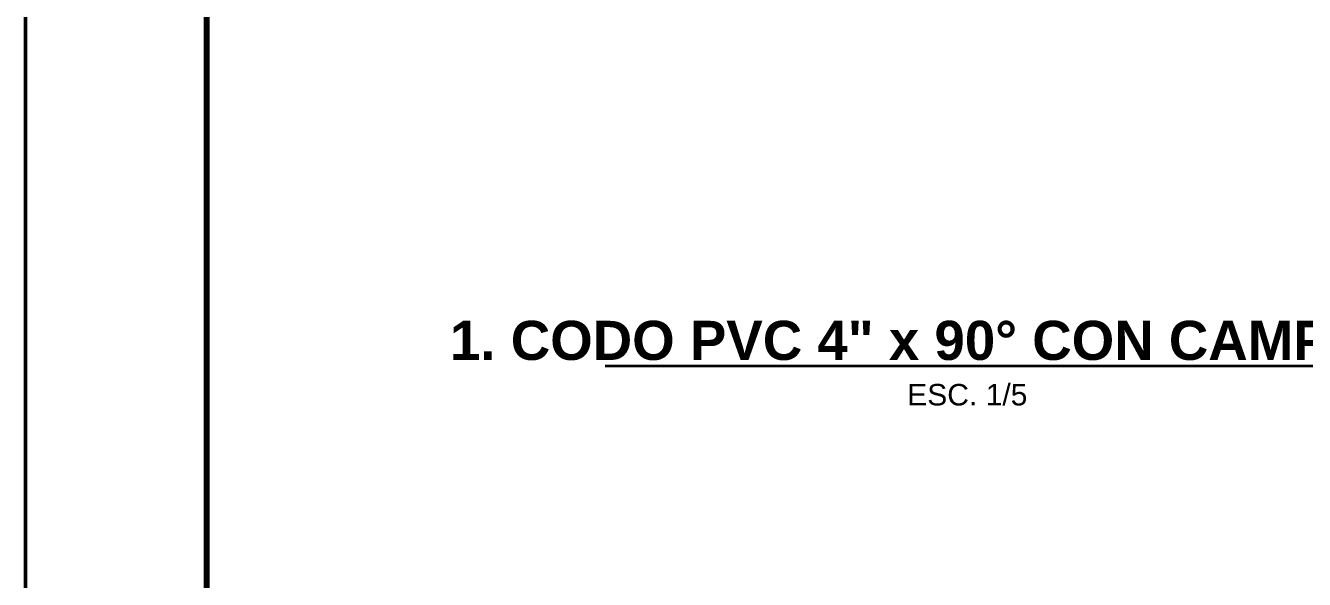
# Model space of a CAD drawing. Header units: metres. Extents: x 0 to 24.2, y -20 to 5.6.
# Drawn here: x 20 to 20.883, y 1.485 to 1.867 of the extents above; entities that cross this region are included whole.
import ezdxf
from ezdxf.enums import TextEntityAlignment as Align

# ---------------------------------------------------------------- set-up
doc = ezdxf.new("R2010")
doc.units = ezdxf.units.M
doc.header["$LTSCALE"] = 0.25
doc.layers.add('MARCO', color=7, linetype='CONTINUOUS', lineweight=50)
doc.layers.add('TITULOS', color=160, linetype='CONTINUOUS', lineweight=35)
doc.layers.add('TEXTOS', color=7, linetype='CONTINUOUS')
doc.styles.get("Standard").update_dxf_attribs({"font": 'arial.ttf'})
doc.styles.add('TITULOS', font='arialbd.ttf')

msp = doc.modelspace()

# ---------------------------------------------------------------- linework, layer by layer
at = {"layer": 'MARCO'}
msp.add_lwpolyline([(20, 0), (24.205, 0), (24.205, 2.97), (20, 2.97)], close=True, dxfattribs=at)
at = {"layer": 'MARCO', "const_width": 0.004}
msp.add_lwpolyline([(20.125, 0.05), (24.155, 0.05), (24.155, 2.92), (20.125, 2.92)], close=True, dxfattribs=at)
at = {"layer": 'TITULOS'}
msp.add_line((20.4, 1.6325), (20.9, 1.6325), dxfattribs=at)

# ---------------------------------------------------------------- texts
at = {"layer": 'TEXTOS'}
msp.add_text('ESC. 1/5', height=0.01485, dxfattribs=at).set_placement((20.65, 1.6125), align=Align.MIDDLE_CENTER)
at = {"layer": 'TITULOS', "style": 'TITULOS'}
msp.add_text('1. CODO PVC 4" x 90° CON CAMPANAS', height=0.027, dxfattribs=at).set_placement((20.65, 1.65), align=Align.MIDDLE_CENTER)

doc.saveas('drawing.dxf')
